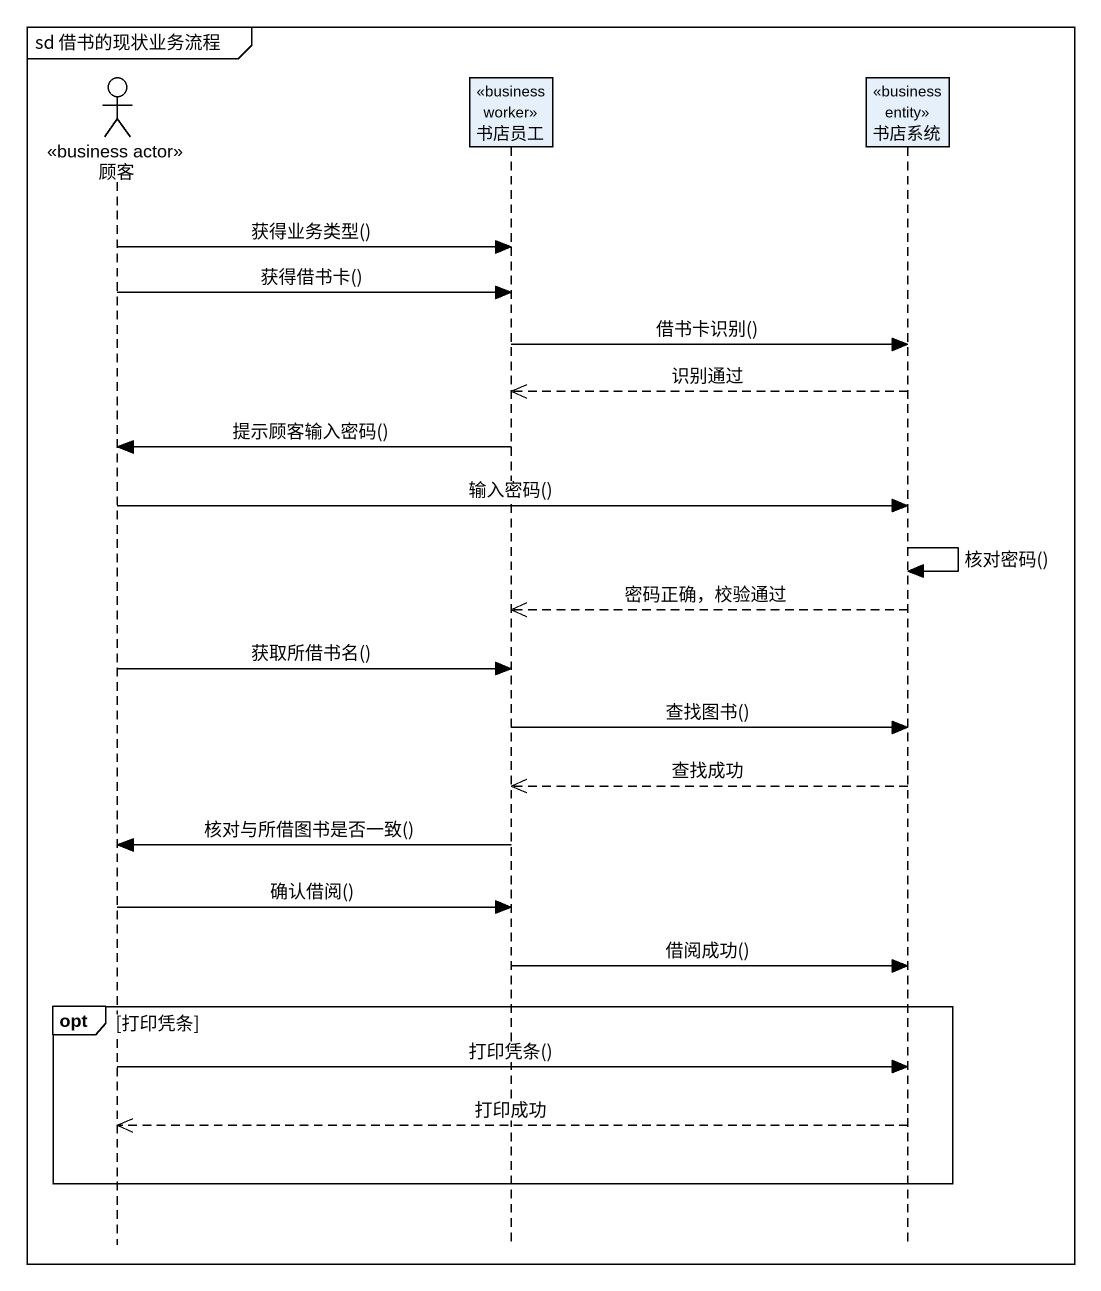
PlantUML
@startuml
mainframe sd 借书的现状业务流程
hide footbox
actor 顾客 <<business actor>>
participant 书店员工 <<business worker>>
participant 书店系统 <<business entity>>

顾客 -> 书店员工 : 获得业务类型()
顾客 -> 书店员工 : 获得借书卡()
书店员工 -> 书店系统 : 借书卡识别()
书店系统 -->> 书店员工 : 识别通过
书店员工 -> 顾客 : 提示顾客输入密码()
顾客 -> 书店系统 : 输入密码()
书店系统 -> 书店系统 : 核对密码()
书店系统 -->> 书店员工 : 密码正确，校验通过
顾客 -> 书店员工 : 获取所借书名()
书店员工 -> 书店系统 : 查找图书()
书店系统 -->> 书店员工 : 查找成功
书店员工 -> 顾客 : 核对与所借图书是否一致()
顾客 -> 书店员工 : 确认借阅()
书店员工 -> 书店系统 : 借阅成功()
opt 打印凭条
  顾客 -> 书店系统 : 打印凭条()
  书店系统 -->> 顾客 : 打印成功
end
@enduml
